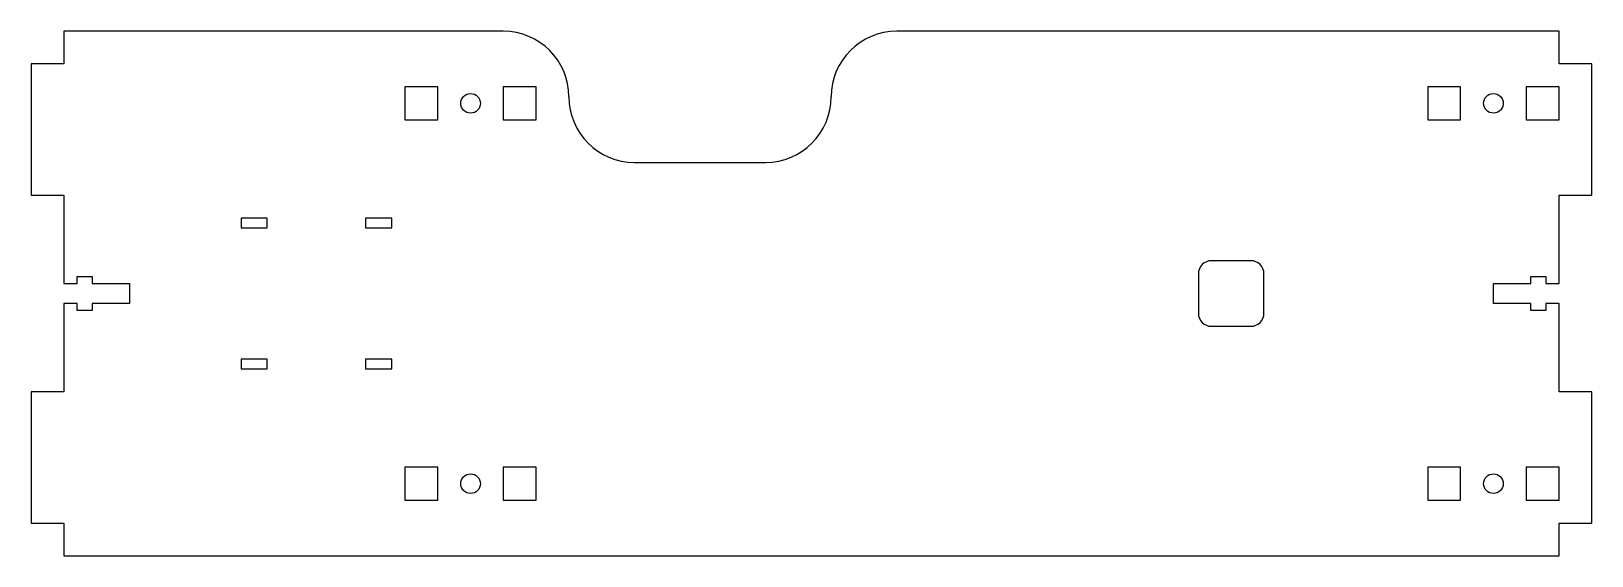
# Model space of a CAD drawing. Header units: millimetres. Extents: x 0 to 238, y -40 to 40.
import ezdxf

# ---------------------------------------------------------------- set-up
doc = ezdxf.new("R2010")
doc.units = ezdxf.units.MM

msp = doc.modelspace()

# ---------------------------------------------------------------- linework, layer by layer
at = {"color": 7, "linetype": 'Continuous', "lineweight": 25}
for p, q in [((72, 40), (5, 40)), ((5, 40), (5, 35)), ((233, 40), (132, 40)), ((233, 35), (233, 40)), ((5, 35), (0, 35)), ((0, 35), (0, 15)), ((238, 35), (233, 35)), ((238, 15), (238, 35)), ((62, 31.5), (57, 31.5)), ((57, 31.5), (57, 26.5)), ((62, 26.5), (62, 31.5)), ((72, 31.5), (72, 26.5)), ((77, 31.5), (72, 31.5)), ((77, 26.5), (77, 31.5)), ((218, 31.5), (213, 31.5)), ((213, 31.5), (213, 26.5)), ((218, 26.5), (218, 31.5)), ((228, 31.5), (228, 26.5)), ((233, 31.5), (228, 31.5)), ((233, 26.5), (233, 31.5)), ((57, 26.5), (62, 26.5)), ((72, 26.5), (77, 26.5)), ((213, 26.5), (218, 26.5)), ((228, 26.5), (233, 26.5)), ((92, 20), (112, 20)), ((0, 15), (5, 15)), ((5, 15), (5, 1.5)), ((233, 1.5), (233, 15)), ((233, 15), (238, 15)), ((32, 11.5), (32, 10)), ((36, 11.5), (32, 11.5)), ((32, 10), (36, 10)), ((36, 10), (36, 11.5)), ((51, 11.5), (51, 10)), ((55, 11.5), (51, 11.5)), ((51, 10), (55, 10)), ((55, 10), (55, 11.5)), ((186, 5), (180, 5)), ((7, 1.5), (7, 2.6)), ((7, 2.6), (9.3, 2.6)), ((9.3, 2.6), (9.3, 1.5)), ((178, 3), (178, -3)), ((188, -3), (188, 3)), ((228.7, 1.5), (228.7, 2.6)), ((228.7, 2.6), (231, 2.6)), ((231, 2.6), (231, 1.5)), ((5, 1.5), (7, 1.5)), ((9.3, 1.5), (15, 1.5)), ((15, 1.5), (15, -1.5)), ((223, -1.5), (223, 1.5)), ((223, 1.5), (228.7, 1.5)), ((231, 1.5), (233, 1.5)), ((7, -1.5), (5, -1.5)), ((5, -1.5), (5, -15)), ((7, -2.6), (7, -1.5)), ((15, -1.5), (9.3, -1.5)), ((9.3, -1.5), (9.3, -2.6)), ((228.7, -1.5), (223, -1.5)), ((228.7, -2.6), (228.7, -1.5)), ((233, -1.5), (231, -1.5)), ((231, -1.5), (231, -2.6)), ((233, -15), (233, -1.5)), ((9.3, -2.6), (7, -2.6)), ((231, -2.6), (228.7, -2.6)), ((180, -5), (186, -5)), ((32, -10), (32, -11.5)), ((36, -10), (32, -10)), ((32, -11.5), (36, -11.5)), ((36, -11.5), (36, -10)), ((51, -10), (51, -11.5)), ((55, -10), (51, -10)), ((51, -11.5), (55, -11.5)), ((55, -11.5), (55, -10)), ((5, -15), (0, -15)), ((0, -15), (0, -35)), ((238, -15), (233, -15)), ((238, -35), (238, -15)), ((62, -26.5), (57, -26.5)), ((57, -26.5), (57, -31.5)), ((62, -31.5), (62, -26.5)), ((72, -26.5), (72, -31.5)), ((77, -26.5), (72, -26.5)), ((77, -31.5), (77, -26.5)), ((218, -26.5), (213, -26.5)), ((213, -26.5), (213, -31.5)), ((218, -31.5), (218, -26.5)), ((228, -26.5), (228, -31.5)), ((233, -26.5), (228, -26.5)), ((233, -31.5), (233, -26.5)), ((57, -31.5), (62, -31.5)), ((72, -31.5), (77, -31.5)), ((213, -31.5), (218, -31.5)), ((228, -31.5), (233, -31.5)), ((0, -35), (5, -35)), ((5, -35), (5, -40)), ((233, -40), (233, -35)), ((233, -35), (238, -35)), ((5, -40), (233, -40))]:
    msp.add_line(p, q, dxfattribs=at)
for centre in [(67, 29), (223, 29), (67, -29), (223, -29)]:
    msp.add_circle(centre, 1.5, dxfattribs=at)
for centre, radius, start, end in [((72, 30), 10, 0, 90), ((132, 30), 10, 90, 180), ((92, 30), 10, 180, 270), ((112, 30), 10, 270, 0), ((180, 3), 2, 90, 180), ((186, 3), 2, 0, 90), ((180, -3), 2, 180, 270), ((186, -3), 2, 270, 0)]:
    msp.add_arc(centre, radius, start, end, dxfattribs=at)

doc.saveas('drawing.dxf')
